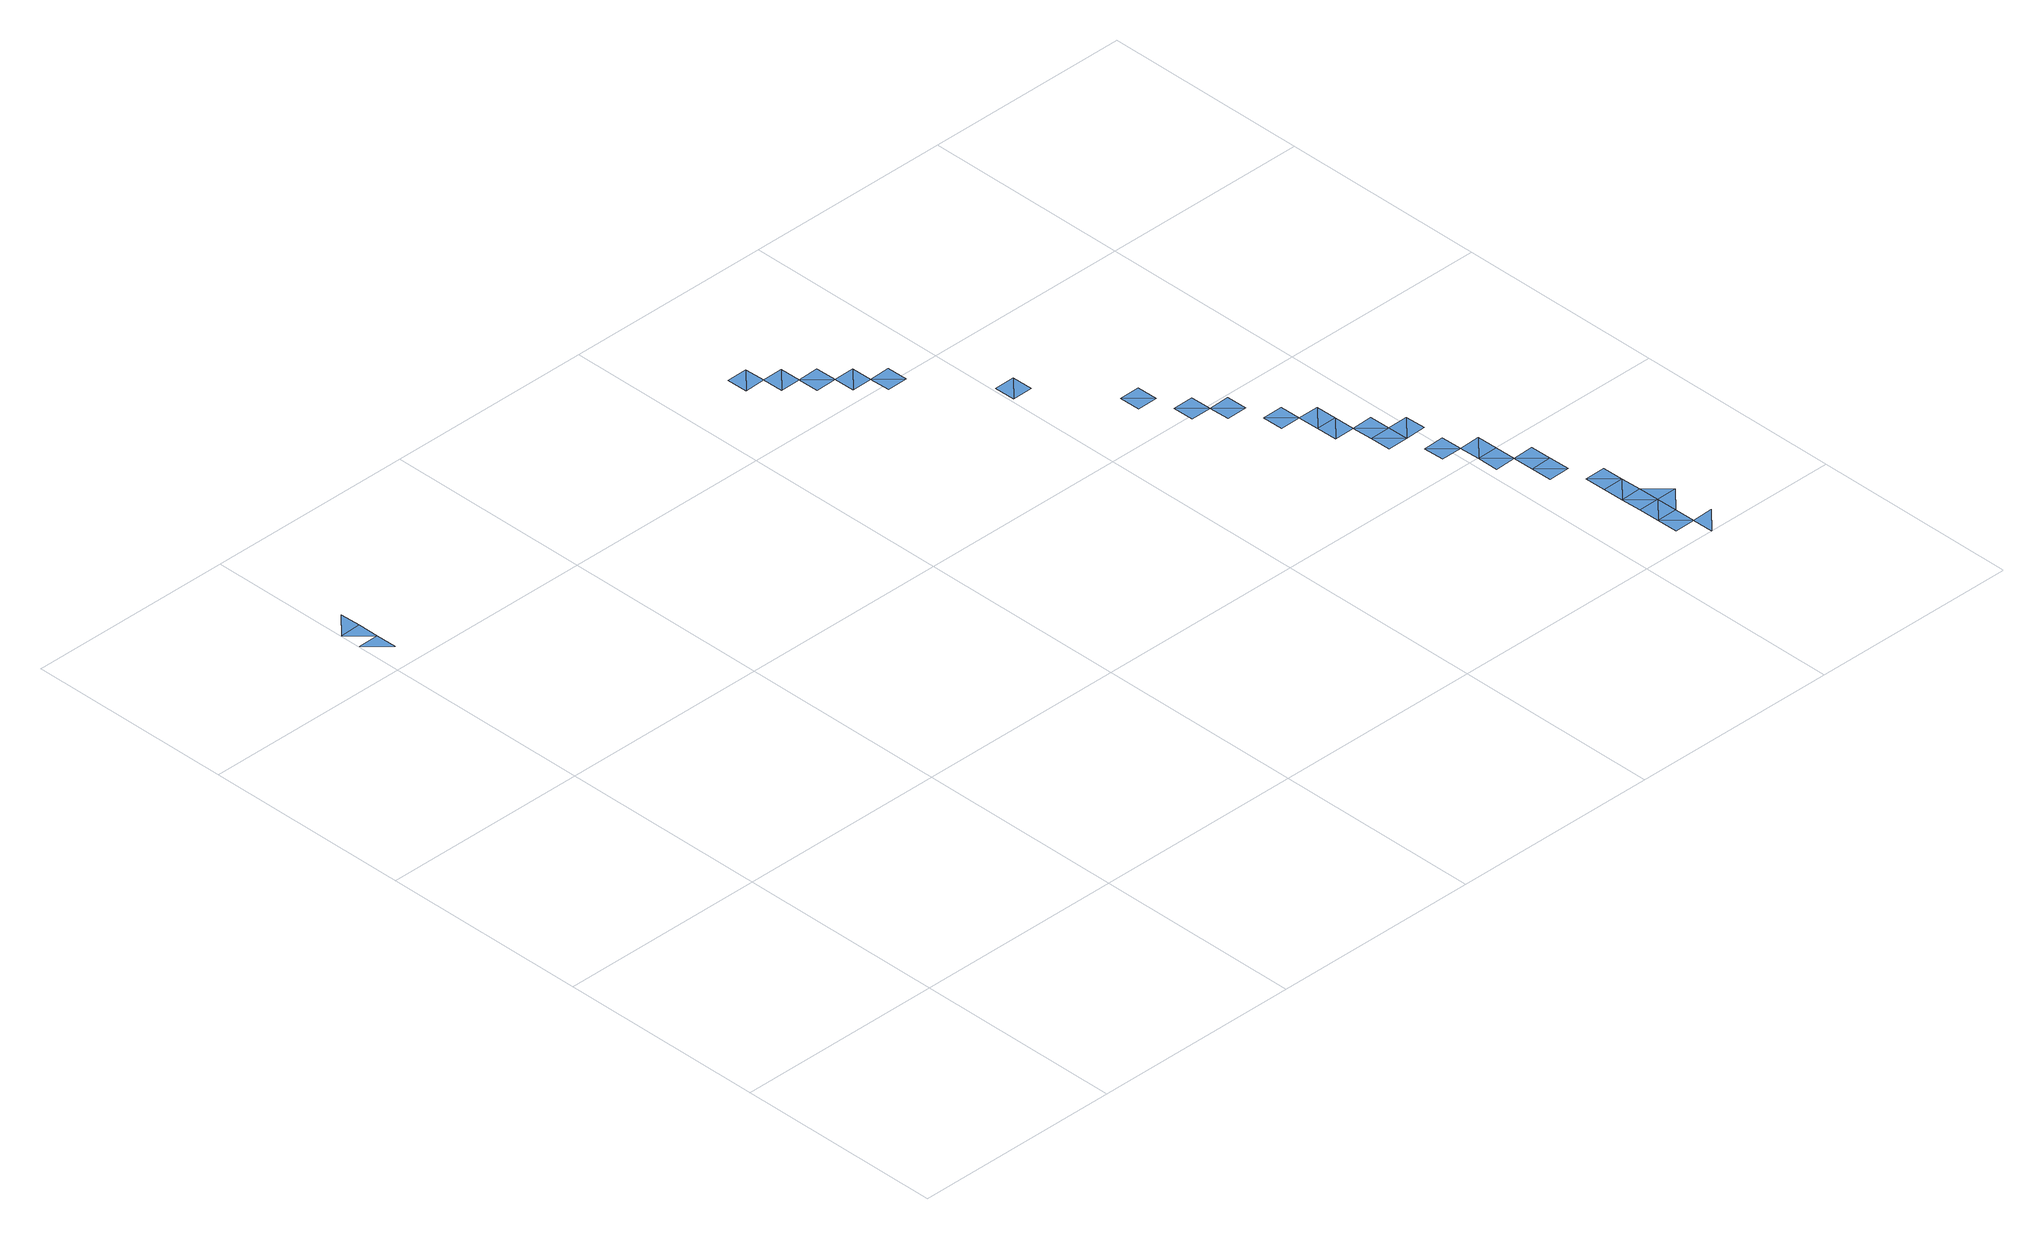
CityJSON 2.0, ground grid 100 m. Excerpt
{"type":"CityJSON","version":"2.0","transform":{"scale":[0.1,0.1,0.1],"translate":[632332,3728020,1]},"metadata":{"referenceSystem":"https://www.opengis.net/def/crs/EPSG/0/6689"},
"CityObjects":{
"waterbody1":{"type":"WaterBody","attributes":{"name":"福岡県津波浸水想定図","class":"1140","function":"2","WaterBodyTsunamiRiskAttribute.description":"1","WaterBodyTsunamiRiskAttribute.rank":"3"},"geometry":[{"type":"MultiSurface","lod":"1","boundaries":[[[0,1,2]],[[2,3,4]],[[4,3,5]],[[6,7,8]],[[9,6,8]],[[10,11,12]],[[10,13,11]],[[14,15,16]],[[16,15,17]]]}]},
"waterbody2":{"type":"WaterBody","attributes":{"name":"福岡県津波浸水想定図","class":"1140","function":"2","WaterBodyTsunamiRiskAttribute.description":"1","WaterBodyTsunamiRiskAttribute.rank":"2"},"geometry":[{"type":"MultiSurface","lod":"1","boundaries":[[[18,19,20]],[[18,7,19]],[[21,12,9]],[[12,22,9]],[[13,23,24]],[[13,24,25]],[[26,27,28]],[[28,29,26]],[[30,31,32]],[[33,34,35]],[[32,31,36]],[[33,37,34]],[[38,39,40]],[[41,42,43]],[[40,39,44]],[[45,46,47]],[[41,48,42]],[[49,48,46]],[[50,51,52]],[[49,46,45]],[[53,54,55]],[[48,49,56]],[[54,57,58]],[[51,50,59]],[[57,60,58]],[[54,53,61]],[[16,62,50]],[[57,54,61]],[[63,64,65]],[[63,66,15]],[[16,17,62]],[[67,68,69]],[[70,60,57]],[[69,60,67]],[[63,65,66]],[[67,60,70]],[[71,57,61]],[[67,72,68]],[[15,66,73]]]}]},
"waterbody3":{"type":"WaterBody","attributes":{"name":"福岡県津波浸水想定図","class":"1140","function":"2","WaterBodyTsunamiRiskAttribute.description":"1","WaterBodyTsunamiRiskAttribute.rank":"1"},"geometry":[{"type":"MultiSurface","lod":"1","boundaries":[[[33,74,75]],[[33,75,76]],[[77,39,43]],[[43,42,77]],[[78,49,45]],[[78,45,79]],[[80,81,53]],[[71,70,57]]]}]}
},
"vertices":[
[4,3217,10],[106,3119,9],[104,3219,9],[102,3319,11],[2,3317,10],[100,3419,11],[2501,3365,9],[2401,3363,9],[2403,3263,9],[2503,3265,9],[2607,3067,9],[2705,3169,9],[2605,3167,9],[2707,3069,9],[4049,895,8],[4149,897,8],[4047,995,10],[4147,997,10],
[2301,3361,9],[2399,3463,9],[2299,3461,9],[2505,3165,9],[2603,3267,9],[2709,2969,9],[2809,2971,9],[2807,3071,9],[3114,2677,10],[3014,2675,10],[3016,2575,10],[3116,2577,10],[3324,2181,8],[3424,2183,8],[3322,2281,8],[3528,1985,8],[3426,2083,9],[3428,1983,9],[3422,2283,8],[3526,2085,9],[3634,1687,9],[3734,1689,9],[3632,1787,9],[3738,1489,8],[3836,1591,8],[3736,1589,8],[3732,1789,9],[3941,1293,8],[3839,1391,9],[3841,1291,8],[3837,1491,8],[3939,1393,9],[4045,1095,8],[3943,1193,8],[3945,1093,8],[4364,101,8],[4263,199,8],[4264,99,8],[3937,1493,9],[4361,301,8],[4261,299,8],[4043,1195,8],[4259,399,8],[4362,201,8],[4145,1097,10],[4151,797,9],[4153,697,8],[4253,699,8],[4251,799,9],[4357,501,8],[4255,599,8],[4257,499,8],[4359,401,8],[4460,303,8],[4355,601,8],[4249,899,9],
[3530,1885,8],[3630,1887,8],[3628,1987,8],[3834,1691,8],[4039,1395,8],[4041,1295,8],[4366,1,8],[4464,103,8]
]}
